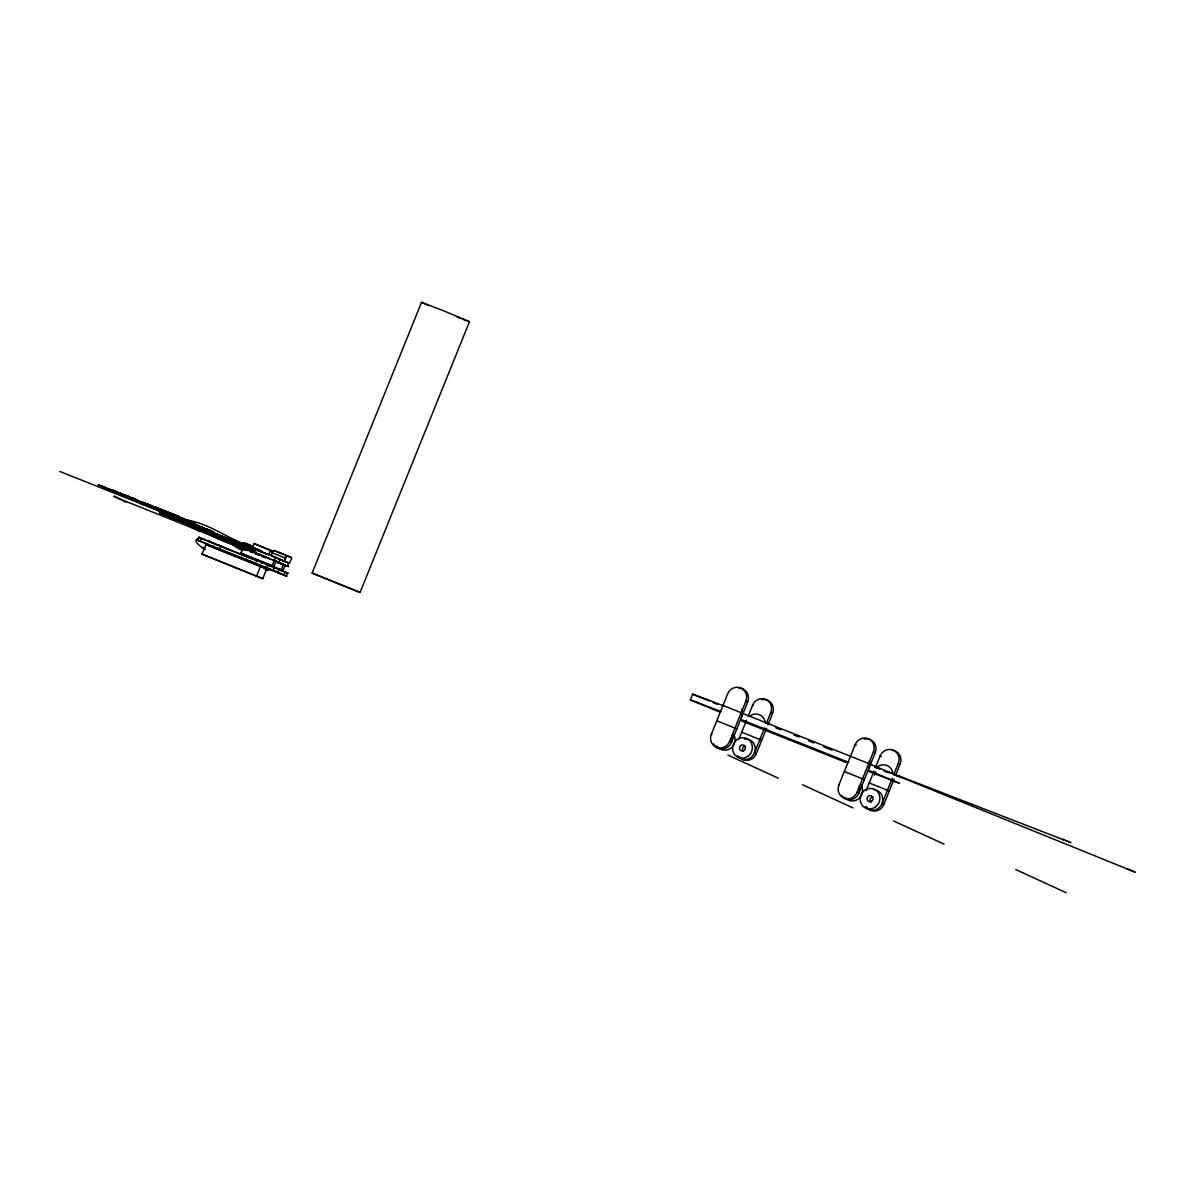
<?xml version="1.0" encoding="UTF-8"?>
<svg xmlns="http://www.w3.org/2000/svg" width="1195" height="1195" viewBox="0 0 1195 1195"><rect width="100%" height="100%" fill="white"/><g stroke="black" fill="none" stroke-linecap="round" stroke-linejoin="round"><path stroke-width="1.5" d="M243.302 550.372C238.044 549.849 231.307 543.247 234.175 544.741M267.292 566.012L267.471 564.473M271.803 553.763L272.535 551.941M285.217 559.096L285.949 557.288M312.104 573.107L421.521 302.305L444.465 311.148L469.486 321.679L360.068 592.481L312.104 573.107L360.083 592.451M421.521 302.305L428.751 305.561M469.471 321.709L462.704 319.259M113.809 496.567L224.929 540.962M125.953 502.139L114.048 495.985M186.928 524.978L198.833 531.133M208.826 544.726L197.698 540.304L198.938 537.227L288.129 573.271L278.405 569.432M200.133 541.201L201.372 538.123M202.015 554.121L205.898 544.532L260.555 566.266L266.634 569.059L262.751 578.664L202.015 554.121L262.751 578.664M242.152 544.487L211.903 532.268L210.664 535.345L245.274 549.566L217.609 538.467M237.984 546.22L239.224 543.142M245.124 545.547L241.748 543.994L240.688 547.146L247.111 550.103M252.025 546.1L243.496 542.635L242.719 544.547L251.249 548.027L252.025 546.1L246.857 544.054L252.578 546.354L248.142 544.532L247.38 546.235M242.69 553.853L240.942 553.046L244.228 544.92L241.987 544.054M254.176 543.635L252.309 548.251L268.711 554.764L270.578 550.163L254.176 543.635L272.938 551.552M256.671 575.87L260.555 566.266M287.532 562.8L288.787 563.248L275.552 557.378L272.266 565.504L274.013 566.31L275.985 561.426L274.238 560.619M273.013 570.194L274.252 567.117M280.123 559.275L278.883 562.337L288.637 566.654L273.565 560.813L285.037 565.579L283.275 564.772L281.303 569.656L283.066 570.463L285.411 564.637M208.916 545.353L286.845 576.319L277.867 572.196L279.107 569.119M285.411 565.534L287.532 566.34L288.622 563.174M283.947 575.198L285.187 572.136M286.367 576.095L287.622 573.017M719.136 711.772L690.292 699.897L692.622 694.146L700.658 697.073A90.671 1.419 22 0 1 708.411 700.016L723.319 705.797M711.354 734.208L727.65 693.877A10.352 9.799 -65.4 0 1 740.631 687.902A10.352 9.799 -65.4 0 1 745.859 701.136L729.577 741.453A10.352 9.799 -65.4 0 1 716.582 747.443A10.352 9.799 -65.4 0 1 711.354 734.208L711.921 734.477M738.824 688.081A10.352 9.799 -65.4 0 1 747.682 701.973L731.4 742.289L729.577 741.453M738.943 738.973L746.516 720.241M748.189 716.104L752.551 705.304A10.352 9.799 -65.4 0 1 765.532 699.329A10.352 9.799 -65.4 0 1 770.775 712.564L766.398 723.363M764.561 727.919L754.478 752.88L756.301 753.716L766.563 728.323M767.937 724.917L772.597 713.385A10.352 9.799 -65.4 0 0 761.738 699.747M838.89 784.951L855.187 744.619A10.352 9.799 -65.4 0 1 868.182 738.644A10.352 9.799 -65.4 0 1 873.411 751.879L857.114 792.195A10.352 9.799 -65.4 0 1 844.133 798.17A10.352 9.799 -65.4 0 1 838.89 784.951L839.458 785.22M864.388 739.063A10.352 9.799 -65.4 0 1 875.233 752.701L858.936 793.032L857.114 792.195M866.181 790.493L874.053 770.984M875.442 767.563L880.088 756.047A10.352 9.799 -65.4 0 1 893.083 750.072A10.352 9.799 -65.4 0 1 898.311 763.291L893.651 774.823M874.501 775.226L875.875 771.821M892.277 778.229L882.015 803.623L883.837 804.459L894.099 779.065M895.772 774.928L900.134 764.128A10.352 9.799 -65.4 0 0 892.247 750.281M200.162 537.675C190.349 539.498 200.401 546.862 204.599 548.774M173.35 520.004C199.879 516.613 222.599 536.167 246.424 544.92M204.689 547.922L202 547.594L205.107 549.521M208.542 529.818L211.381 531.073L172.289 515.777L174.425 516.554M184.06 519.915L181.461 518.869L191.633 523.096L190.647 522.872M134.826 499.361C139.77 501.273 132.107 497.927 134.318 499.017M134.856 499.749L128.358 497.165L134.691 499.032M190.991 522.977L195.457 524.381M265.066 569.836L268.337 570.299L267.292 567.252M109.85 489.427L114.391 491.354M125.774 497.015L126.491 497.374M188.601 520.856L171.438 514.089L184.807 519.526M170.96 517.286L166.702 515.553L171.005 517.495M1127.049 868.884L1135.235 872.201L894.263 774.539M234.384 542.709C240.15 544.98 228.932 540.319 234.429 542.455M184.493 519.168L179.25 517.33L188.362 521.005L186.345 520.213L187.824 520.766L187.122 520.482M111.867 490.234L118.111 493.087L115.079 491.578L116.841 492.624M115.377 491.757L113.181 491.055L190.841 522.036L186.868 520.139M122.084 494.043L128.433 496.821L113.869 491.13M130.509 497.882L129.672 497.478L130.942 498.166M177.398 517.301C181.341 518.735 176.785 516.3 179.265 517.301M172.872 515.986L173.783 516.3M191.305 522.992L191.962 523.096M215.877 535.151L216.698 535.48L211.321 533.807L215.429 535.539M145.342 503.872L147.373 504.708L144.296 503.424L147.493 504.723L139.74 501.422M143.669 503.2C136.469 500.078 151.75 506.516 142.608 502.527M157.725 509.428L155.275 508.472L188.676 522.334L178.638 518.286L182.596 519.661L181.804 519.347M181.76 519.347L190.244 522.872M130.852 497.493L136.663 500.466L132.69 498.27L134.93 499.122M133.631 499.271L129.762 497.732M157.292 509.862L148.031 505.933L161.026 511.355M184.986 520.632L193.172 523.873M178.339 520.288L182.387 521.916M183.253 522.11L186.644 523.604M229.769 540.603L233.563 542.127L230.934 541.201M119.56 493.102L121.024 493.595M113.555 490.981L116.512 492.43L115.108 491.638M122.846 494.67L121.382 494.237L128.522 497.18L127.417 496.776M129.628 497.045L130.867 497.583M122.936 495.552L197.728 525.322M125.953 496.732L123.13 495.626L127.297 497.299M135.184 499.883L134.348 499.54M151.317 505.724L146.343 503.678L151.899 505.873M135.334 500.496L131.301 499.256M136.245 500.869L134.169 500.033L143.579 503.887M143.325 503.678L134.915 500.436L136.529 501.078M149.42 504.992L150.376 505.365M140.846 502.781L142.504 503.424L135.513 500.66M141.339 502.901L142.429 503.394M141.473 503.02L140.457 502.632M142.369 503.304C138.202 501.795 149.778 506.202 143.086 503.678M158.203 510.22L139.636 502.751L154.827 508.861L144.655 504.17L145.954 504.783M145.715 504.693L142.832 503.468M172.08 513.94L162.012 509.892L173.932 514.672M144.266 504.604L148.733 506.097M159.368 509.503L161.654 510.325L155.604 507.92L158.98 509.309L156.231 508.189L157.142 508.532M148.06 505.918L147.254 505.829L155.813 509.16M151.033 507.128L154.738 508.756L153.513 508.353M162.759 510.758L173.23 516.18M172.916 514.328L174.47 514.866L168.047 512.371L180.087 518.271L178.13 517.554L178.981 517.838M165.119 511.789L166.822 512.461M172.498 514.492L168.405 513.103L176.158 516.778M178.787 516.628L177.637 516.225M157.277 509.787L167.225 513.76M170.601 513.88L174.739 516.165M171.453 514.298L163.103 512.087L165.298 513.014M168.331 514.194L171.916 515.553M181.52 519.317L178.802 517.853L185.763 521.169L183.552 520.079M180.535 519.018L181.804 519.422L178.458 518.062L184.463 520.467L177.054 517.465L179.937 518.6M184.642 520.124L183.223 519.616M193.381 524.157L186.674 521.05L197.728 525.89M183.029 520.109L190.483 522.559M188.347 521.573C184.732 520.213 191.215 522.678 188.81 521.991M195.756 525.173L197.937 525.964L186.48 520.841M202.896 527.921L207.84 529.579M117.528 492.28L113.42 491.16L116.273 492.25M235.669 543.232L188.78 524.665M187.107 523.813L191.678 525.695M117.693 492.937L117.319 492.788M191.125 523.052L199.296 526.547L196.787 525.486M183.313 522.245L174.769 518.72M184.09 522.648L181.954 521.871M202.343 531.865L204.3 532.522M235.146 542.814L234.175 542.396M168.704 514.298L173.23 516.18M117.767 492.773L111.284 489.726L114.81 491.16L113.002 490.413M111.583 489.845L115.616 491.533M115.497 491.474L120.785 493.505M129.687 497.314L124.728 495.088L129.15 497.359L124.877 495.327L126.446 496.388L124.982 496.403M126.655 496.478L126.058 496.239M125.131 496.388L123.01 495.552M134.856 500.332L133.153 499.659L210.26 530.953L204.987 528.773L207.153 529.684M151.108 505.649L150.107 505.261L156.515 507.994M160.384 509.249L162.639 510.429M164.91 511.714L160.757 509.458L164.91 511.146M141.787 503.14L140.248 502.542M162.102 510.026L163.984 510.773M160.175 509.817L163.999 511.34M159.503 508.921L157.725 508.248L163.715 510.833L160.429 509.921M169.197 512.834L168.809 512.7M169.481 512.954L172.842 514.268M140.876 503.304L140.173 503.02L144.087 504.544M148.628 506.426L143.445 504.29M155.455 508.487L149.42 506.695M186.629 520.258L167.39 512.102M150.899 507.278L147.926 506.127M175.247 515.807L173.529 515.135M170.332 513.835L166.314 512.849L167.166 513.208M185.001 519.661L183.896 519.227L185.688 519.944M161.131 511.326L165.104 512.969M167.076 513.745L165.507 513.073M171.677 514.373C170.183 515.15 175.038 515.717 178.473 518.033M140.92 501.855L178.608 516.897L175.665 516.524L177.159 517.091M180.012 518.286C176.427 516.823 184.06 519.87 181.924 519.631M181.924 518.212L184.598 519.511L180.266 518.361L182.88 519.855M177.129 517.495L180.027 518.824L178.413 517.674M190.841 522.827L188.72 521.886L189.467 522.215M182.641 519.885L184.075 520.288M187.331 521.827L183.328 520.213M189.781 522.753L195.741 524.56L192.111 523.126L193.381 523.589M194.083 523.903L194.875 524.157M188.466 522.2L192.305 523.739M198.176 525.546L195.875 524.575M165.388 515L167.36 515.837M196.413 525.337L206.093 529.221M204.928 528.743L200.835 527.129L208.035 529.773M204.464 528.563L203.748 528.324M203.24 530.326L192.843 526.308L204.45 531.148L203.613 530.834M185.15 522.902L192.425 526.188L189.273 525.098L190.363 525.546M208.288 532.074L212.083 533.612L211.067 533.194M224.107 538.96L225.96 539.154M233.294 542.381L232.413 541.634L235.221 543.396L233.623 542.157L234.519 543.068M242.421 546.279L244.452 547.056L240.314 545.084L249.113 548.908M143.37 502.483L145.611 503.468L143.983 502.736M145.252 503.334L144.401 502.99M156.201 507.576L155.455 507.292L156.59 507.741M170.721 514.552C171.826 516.285 168.614 513.925 173.499 516.21M226.945 539.961L234.489 542.844L228.14 539.976L229.589 540.573M125.012 495.193L125.52 495.387M139.935 501.497L132.301 498.181C134.975 499.809 125.774 495.283 130.27 497.927M155.455 507.292L161.176 509.847M155.679 507.367L157.157 508.189M255.79 553.868L259.3 555.092M690.292 699.897L698.328 702.839A90.671 1.419 22 0 1 706.081 705.782L720.988 711.563M255.745 554.062L259.016 555.212M113.824 490.772L116.647 492.235M130.076 497.254L132.66 498.345M133.78 498.688L134.452 499.032M198.221 528.638C194.979 526.144 202.06 530.49 199.266 528.504M142.922 502.751L144.924 503.618L134.99 499.241L137.544 500.212L136.768 500.332M201.163 526.935C194.949 524.321 203.628 528.489 201.462 527.398M190.752 523.111L192.156 523.111L189.154 522.439L190.229 522.947M119.605 493.057L117.663 492.325M123.264 495.656L125.893 496.044M164.537 510.982L170.123 514.388M169.69 513.043L167.718 512.76L169.257 513.372M154.543 508.129L153.707 507.815L155.753 508.712M166.986 512.506L163.088 510.952M150.794 507.038L151.571 507.382M155.425 508.577L154.304 508.069L157.501 509.951M169.526 514.104L172.409 515.254M174.709 516.225L173.365 515.687M175.082 516.374C173.574 515.702 178.055 517.465 174.171 516.016M179.758 518.152L181.55 519.481L180.998 518.077M179.34 518.062L178.473 517.734M178.025 518.047L180.46 518.988M179.34 518.63L178.473 518.286M182.402 519.661L180.34 518.959L181.102 519.242M195.338 524.321L192.156 523.081M200.626 527.1L197.205 525.74M198.116 526.099L198.579 526.188M202.806 527.936L204.181 528.504L203.314 528.07M190.289 525.531L188.601 524.635L189.393 525.188M213.845 534.912L212.919 533.896L215.1 535.42M225.885 539.124L225.093 538.751M124.773 495.088L128.253 496.747M144.953 503.2L144.505 502.946M898.73 776.541L901.837 777.527L870.811 764.471M146.208 505.156L147.373 505.724M155.156 508.965L154.185 508.458L155.559 508.98M154.095 508.368L156.874 509.653M175.934 517.062L178.04 517.853M255.147 549.297L256.656 549.909L255.192 549.341M261.257 551.731C257.791 550.581 264.528 552.209 261.182 551.089L247.619 545.413L248.679 545.801M269.024 554.824L270.249 555.331M229.186 540.394L229.978 541.201M280.108 559.633L289.429 563.278L291.804 557.931L274.238 550.387L278.405 552.747M216.907 537.645L213.875 536.689L219.551 538.99L218.521 538.616M217.938 538.587L219.402 538.915L215.847 537.287M244.676 548.714L245.931 549.237M258.583 554.241L259.868 554.749M237.163 546.235L239.478 547.235L235.281 544.412L264.692 556.691M278.48 562.726L277.061 562.158L277.837 562.486M287.383 566.251L286.546 565.967M217.609 544.651L219.103 545.264L217.699 544.696M242.316 554.45L243.855 555.077L242.406 554.51M270.085 565.504L271.623 566.131L270.145 565.534M216.37 547.728L217.863 548.341L216.414 547.758M254.968 563.054L256.492 563.682L255.013 563.084M254.968 563.607L256.492 564.234L255.013 563.652M278.106 572.823L279.615 573.436L278.196 572.868M114.914 491.175L114.182 490.936L115.093 491.264M117.364 492.191L116.901 492.026M135.797 499.764L128.194 496.508L129.224 497.389M113.958 491.205L115.332 491.698M142.997 502.393L141.891 501.93M147.777 504.23C144.864 503.14 150.57 505.365 147.149 504.051M122.353 494.177L121.113 494.147L124.265 494.894M142.399 502.468L144.55 503.513M155.081 507.397L155.664 507.576M159.338 509.1L161.848 509.817M171.139 513.611L170.019 513.148L171.423 513.671M161.026 510.131L162.475 510.116M169.63 512.939L170.78 513.462M171.094 514.104L170.138 513.76M173.35 514.866L174.261 515.224M140.263 502.99L141.966 503.737L140.487 503.14M157.576 509.384L158.651 509.862L156.336 508.921M166.165 512.177L163.775 511.266L164.596 511.594M166.478 512.222L168.405 513.611L167.584 512.715M169.137 513.969L168.241 513.596L168.988 513.955M171.453 514.926L173.394 514.806M177.711 516.165L178.936 516.718L176.472 515.747M182.028 518.481L175.202 515.553M140.965 503.274L139.92 502.886L140.935 503.334M156.724 509.608L161.534 511.505M169.944 514.851L168.913 514.373L170.571 515.105M158.308 510.175L159.816 510.818M175.187 516.33L175.665 516.554M183.089 519.9C184.388 520.796 185.479 521.02 185.21 519.72M189.407 522.23L190.169 522.559M157.77 510.041L159.189 510.519M197.294 525.143L196.279 525.337M190.05 522.424L190.154 522.917M193.5 524.276L192.47 523.858L195.741 525.098M165.881 515.224L167.883 515.971M166.792 515.911L167.688 516.24L159.443 512.924L167.285 515.792M184.896 523.365L183.388 522.753M187.555 523.948L192.275 525.934M189.602 525.038L191.499 525.77M195.95 527.592C189.288 524.829 206.989 532.238 202.388 530.326M197.758 528.474L197.563 528.369M208.318 532.089L210.888 533.179M201.731 530.042L201.776 529.729M218.551 536.167L221.344 537.302L218.61 536.152M211.993 534.135L213.621 534.733M230.276 541.454L218.252 536.645L225.243 538.885M222.136 537.944L221.03 537.526L227.304 540.035M231.233 541.35L230.202 540.947L232.054 541.574M237.013 544.113L239.851 545.234L236.057 543.128L255.879 551.343L250.054 549.088M231.95 542.082L234.071 542.874M238.806 544.815L238.388 544.651M148.882 506.336C144.744 504.499 145.342 504.843 149.255 506.575C147.269 505.44 149.524 506.859 148.135 506.157M217.953 538.004L227.901 541.903M187.974 521.901L188.69 522.29M261.108 551.149L260.062 550.746M164.283 510.818L162.102 510.594M160.862 510.011L161.758 510.026M171.512 514.089L172.304 514.403M178.07 517.54C181.55 519.108 174.47 516.808 177.95 517.823M187.988 521.632C190.124 521.976 184.015 520.632 190.588 523.066M217.236 536.047L219.686 536.973M223.241 538.034C221.613 537.347 225.213 538.811 223.764 538.258M232.413 544.039C236.894 546.787 230.486 542.829 233.787 544.905M160.459 509.279L161.385 509.892M165.074 511.116L166.404 511.729M125.176 496.478L127.611 497.478M147.314 504.678L146.343 504.23M163.775 510.698C166.389 511.535 161.43 509.892 163.61 510.818M156.216 508.159L157.994 508.368M139.83 502.333L137.081 501.228M145.805 504.753L143.953 503.961L145.372 504.514M144.58 504.708C148.852 506.456 141.832 503.633 144.222 504.663M150.256 506.889L149.539 506.441L150.301 506.844M157.845 509.488L157.277 509.249M170.541 514.567L169.436 514.134M161.967 511.654L164.208 512.61L163.088 512.072M182.925 518.809L185.419 520.452M194.621 524.68L191.902 523.574M220.044 535.913L215.115 533.627L216.758 534.24M189.975 525.143L191.275 525.725M214.189 536.854L216.549 537.72M227.588 542.5L226.841 542.142L247.29 550.656M229.096 543.083L230.217 543.546L227.827 542.605M243.033 548.595L240.718 547.683L243.138 548.714M198.818 537.108L206.033 540.484M115.497 491.742L116.677 491.877M129.463 497.15L126.954 496.582M125.251 495.94L124.803 495.761M157.053 508.159L158.95 508.697M163.581 510.564L163.028 510.892M158.905 508.951L158.397 508.487M129.105 498.36L127.372 497.598L132.525 499.54L133.048 498.509M135.991 500.78L139.158 502.049M156.47 508.263L157.038 508.487M173.141 514.418L173.514 514.567M174.978 515.06L174.44 514.911M155.544 508.637L156.455 508.891M167.718 513.417L165.821 512.61L167.838 513.462M169.048 514.507L169.541 514.627M176.606 517.301L178.249 517.943M180.296 518.391L180.833 519.198M162.326 511.804L163.132 512.117M168.839 514.343L170.243 514.881L169.376 514.642M189.228 521.916L190.229 522.379M194.979 524.769L193.545 524.261L195.188 524.889M202.299 527.757L201.611 527.503M178.13 520.198L184.732 522.798M189.661 525.083L190.797 525.501M194.083 527.025L194.979 527.234M197.563 528.235L196.264 527.294L197.997 528.399M213.113 533.971L213.143 534.598M225.183 539.214L226.512 539.692M209.962 534.882L214.174 536.525M228.514 542.186L221.897 539.752M214.174 536.674L212.471 536.002M232.681 544.218L233.264 544.771M895.428 775.301L897.206 775.973M219.507 536.899L222.838 538.467M223.779 538.587L229.291 540.439M233.055 542.142L229.888 540.663M238.373 546.757L236.954 546.235M1063.595 839.697L1062.669 839.353L1066.821 841.116M128.821 496.717L128.059 496.463L128.567 497.12M132.779 498.33L131.868 497.971L133.168 498.942M149.584 505.022L148.538 504.634M145.79 504.036L144.939 503.707M175.814 515.418L176.98 515.956M125.819 495.746L124.519 496.179L127.835 497.553L123.414 495.118L125.102 495.88M174.858 515.075C178.638 516.613 172.603 514.104 175.441 515.239M125.161 496.791C122.338 495.566 116.766 493.52 124.205 496.433M133.183 499.63L133.885 499.928M137.201 501.243L138.351 501.781M186.614 520.318L188.601 520.751M145.088 504.469L146.014 505.306M152.601 507.785L151.87 507.427L153.109 507.935M166.732 512.969L166.404 512.864M177.398 517.868L175.351 516.972L177.891 517.465M247.32 544.203L243.496 542.635M193.5 523.709L192.47 523.29M198.818 528.369L197.967 528.563M213.188 534.001L214.323 534.479M245.423 547.19L242.152 546.115L243.377 546.623M137.38 500.376L135.154 499.301L136.379 499.794M123.339 495.074L124.907 496.373L124.116 496.239M158.278 508.697C161.594 509.981 151.287 505.739 154.947 507.098M158.83 509.204L160.085 509.787L159.01 509.279M152.138 507.546L151.212 507.173L152.721 507.83M187.54 521.737L186.241 520.198M169.227 516.927L177.652 519.944L176.711 519.571M224.242 539.02L223.435 538.153L224.406 538.855M237.671 544.382L239.971 544.621L238.701 544.203M226.587 539.781L225.586 539.348M232.427 544.352L237.775 546.235L236.356 545.712M1063.998 839.966L888.184 771.761M134.542 498.972L131.465 498.375M116.064 491.996L121.531 494.177M161.071 509.802L161.056 509.593M175.232 515.224L175.77 515.448M123.354 495.686L123.682 495.895M137.664 501.482L136.32 500.989L137.037 501.273M183.881 519.153L185.374 519.81M187.69 521.453L186.554 521.468L187.391 521.214M157.471 509.936L156.963 509.727M180.311 518.854L181.506 519.452M176.068 517.241L175.038 516.852M184.926 520.796L185.852 521.199M219.97 535.629L220.791 535.913L219.058 535.27M241.539 547.429L240.553 547.071L242.988 547.997M277.165 562.188L278.017 562.531M197.817 540.274L277.867 572.196M1063.789 839.771L1070.854 842.669L1066.672 840.907M112.196 490.084L113.241 490.592L112.016 490.084M166.986 511.908L168.689 513.223M116.99 492.654L116.273 492.071M124.534 495.641L122.234 494.103M160.847 509.428L161.654 509.757M160.847 509.996L161.773 510.37M124.429 496.373L121.218 494.849L122.816 495.447M137.918 501.527L136.469 500.989M140.323 502.497L141.637 503.603M164.671 512.76L163.715 512.401M154.648 508.771L155.245 508.801M162.012 511.729L159.771 510.743M176.696 517.345L175.112 516.897M208.154 529.669L205.764 528.788L206.571 529.46M167.136 513.79L165.866 513.267M195.547 525.053L194.725 524.724M188.661 522.349L187.734 521.976M207.168 529.714L206.362 529.385M255.297 548.55L257.254 549.267L254.729 548.206M248.351 548.341L250.054 548.893L247.619 547.997L248.62 548.684M220.224 539.005L220.881 539.348M236.849 545.906L237.372 546.04M222.643 540.469L225.601 541.708L224.809 541.425M114.182 490.936L116.109 492.28M115.452 491.981L115.079 491.832M126.924 496L128.343 496.522L127.536 496.194M142.608 503.468L141.787 502.303L143.325 502.976M163.058 510.594L166.807 511.863M183.791 518.944L182.133 518.286M187.301 520.243L186.315 519.87L188.018 520.617M186.51 520.243L187.824 520.542M141.473 503.498L140.681 503.244M170.706 515.135L171.617 515.568L169.331 514.089M185.957 523.246L184.896 522.872M216.653 535.898L215.638 535.016M219.282 536.794L218.685 536.241L220.881 537.526M188.541 524.605L187.69 524.486M247.171 548.161L247.679 548.371M263.333 556.123L264.289 557.064L263.841 556.347M223.988 541.006L223.181 540.678M233.085 544.308L245.916 549.999M237.327 546.354L236.7 545.846L237.939 546.608M228.066 542.694L228.409 542.814M460.941 318.572L457.102 317.078M125.669 495.447L126.162 496.298L124.355 495.432L128.388 497.045M131.928 497.971L133.676 499.898M125.893 496.761L128.194 498.061M173.2 515.568L174.365 516.539M197.309 525.785L198.31 526.173L197.235 525.68M146.641 505.067L183.328 519.915M247.096 546.1L246.842 546.025M189.318 525.098L187.331 523.873M225.033 539.154L226.154 539.796L222.3 538.019M220.448 539.677L219.686 539.333M268.024 557.99L268.995 558.379M256.641 560.141L257.732 560.604L256.776 560.201M261.272 561.979L261.929 562.277M125.102 495.447L125.938 496.209M133.093 498.808L131.286 497.732L132.272 498.106M157.785 508.248L153.767 506.68L155.096 507.158M156.007 507.502L156.918 508.443L156.186 508.204M138.127 501.616L136.364 500.944M259.823 550.656L260.794 550.955L248.963 545.995M213.8 534.807L215.175 535.45M192.948 526.592L193.904 526.92L192.216 526.293M207.616 532.402L207.422 532.328M225.78 539.423L226.438 539.722M229.126 540.962L228.798 540.797M221.523 539.393L220.806 539.184M218.087 538.646L219.238 539.139M236.685 546.055L235.056 545.084M150.032 505.141L149.33 504.917M145.7 505.156L142.847 504.126M175.456 516.852L176.472 517.405M171.736 515.463L173.036 515.986M254.49 548.236L253.788 547.937M201.372 527.114L204.091 528.175L201.208 527.354M173.215 518.481L174.978 519.138L173.394 518.421M221.508 537.616L220.761 537.317L221.747 537.855M196.01 527.592L197.22 527.712M206.735 533.582L218.909 538.691M226.184 541.454L224.197 540.528M272.789 559.887L273.491 560.171M222.987 540.603L222.031 539.811M242.929 548.624L238.925 545.966M286.008 565.758L285.097 565.399M266.664 564.145L266.186 563.95M261.137 562.501L262.362 563.009L261.093 562.501M168.689 512.655L167.718 512.834M111.673 490.264L107.923 488.68L113.689 491.085M117.005 492.385L116.214 492.355M173.32 515.06L172.409 514.657M176.188 516.718L176.92 517.077M200.372 526.935L202 527.563M201.044 527.234L199.789 526.472M251.607 547.922L251.577 547.878M234.982 541.484L233.279 540.842L235.968 541.992M237.282 542.515L239.015 543.172L235.221 541.589M177.248 519.84L250.143 549.386C255.521 551.522 245.991 547.594 250.158 548.968M223.644 538.183L224.331 538.796M237.865 543.815L237.133 543.561M217.356 536.077L218.461 536.54M188.9 524.963L189.154 525.023M216.265 537.616L218.356 538.751M232.338 544.322L231.486 544.009L232.876 544.621M252.668 558.588L251.876 558.244L252.623 558.558M722.99 705.409L743.036 713.49M741.856 713.146L870.572 764.232M775.824 727.815L780.783 729.786M793.988 735.044L798.947 737.016M808.851 740.96L813.81 742.917M823.714 746.86L831.974 750.146M874.65 767.13L879.864 769.207M883.717 770.865L888.692 772.836M740.646 719.36L848.868 762.41M846.165 762.485L741.617 720.884M867.63 771.014L899.491 783.337L868.481 770.237M716.776 720.764L736.822 728.86M844.327 771.507L864.373 779.588M741.692 732.191L761.723 740.273M869.228 782.934L889.274 791.015M277.882 552.06L291.296 557.408M272.161 552.852L285.575 558.184M172.14 513.999L173.559 515.717M176.382 516.27L98.095 484.752L105.1 487.485L100.813 485.887L103.367 486.843M124.295 495.313L120.247 494.76L123.832 496.269M127.865 496.881L127.163 496.074L128.238 496.508M131.151 498.912L134.557 500.361L128.806 497.882M259.031 550.342L257.582 549.76M59.75 471.428L275.552 557.378M271.907 556.153L289.085 563.218M241.39 544.442L211.903 532.268M198.788 530.326L216.489 537.466M217.774 538.318L216.788 537.63M233.787 544.576L235.34 545.204M242.914 548.161L278.883 562.337L277.688 561.829M274.566 560.56L283.17 564.145M249.606 550.94L252.907 552.254M256.208 553.554L259.494 554.868M267.74 558.155L271.041 559.469M262.019 556.228L265.32 557.542M261.854 556.258L265.245 557.707M240.942 553.046L274.013 566.31M283.066 570.463L249.994 557.199L251.742 557.99M212.307 543.142L210.962 542.605M213.995 543.815L251.294 558.648M254.669 559.992L258.06 561.336M266.545 564.712L269.936 566.057M266.634 569.059L205.898 544.532M153.557 506.531L154.752 507.024M132.272 498.629L133.287 499.137M176.77 516.404L177.353 517.211M177.771 517.42L176.815 517.435M186.614 520.9L185.822 520.004M129.284 498.345L131.106 499.077M188.915 521.961L188.302 521.737M251.413 547.011L252.892 547.609M218.819 535.166L218.043 534.852M237.043 542.425L236.251 542.097M234.31 541.574L234.429 541.649M238.119 543.919L163.132 514.074L166.658 515.702M168.241 516.195L169.376 516.987L168.794 516.419M171.199 517.569L173.275 518.376M174.545 518.809L173.394 518.451M209.349 532.537L209.976 532.716M221.493 537.69L220.911 537.377M206.884 532.074L204.868 531.267M223.764 538.826L224.809 538.631M177.278 520.408L176.009 519.198M219.208 537.018L218.506 536.749L219.611 537.182M232.831 541.873L233.219 541.992M233.906 542.903L233.085 542.53M211.978 535.793L212.157 535.793M213.92 543.172L214.234 543.307M247.529 556.511L247.843 556.646M266.41 564.07L265.544 563.711L266.336 564.04M234.369 555.436L234.25 555.391M187.944 520.437L194.531 523.201L188.123 520.706M104.264 487.351L109.671 489.442M158.801 509.294L157.486 508.756M104.548 487.276L103.487 487.052M134.706 500.257L127.835 497.837M257.612 549.805L254.311 548.415L255.715 548.998M248.47 546.877L250.98 547.908M212.68 534.419L211.664 534.031M233.772 544.98L226.886 541.514M260.241 565.145L260.57 565.28M238.746 557.154L238.94 557.258M260.241 565.713L260.57 565.832M274.357 571.359L274.208 571.27M123.832 495.283L117.08 492.504M181.73 518.122L182.641 519.332L181.7 519.571M207.557 529.624L213.965 532.119L208.453 529.938M153.244 508.054L152.377 507.696M176.427 520.064L169.6 516.718M184.149 523.096L184.583 523.216M235.49 552.314L235.355 552.269M128.761 497.329L127.895 496.358M251.786 547.22L254.176 548.191M256.85 549.297L258.942 550.148M139.337 502.199L139.367 501.288M256.492 549.312L255.386 548.893M217.759 534.748L216.892 534.389M250.442 549.043L253.385 550.253L250.965 549.312M246.992 548.012L247.843 548.356M252.787 552.553L250.397 551.567M242.615 548.505L242.122 548.296M252.713 552.523L250.666 551.687M233.085 544.681L233.876 544.711M219.193 539.154L219.462 539.199M123.339 494.506L122.353 494.506M125.4 495.611L125.983 495.97M159.682 509.234L160.727 509.623M189.333 522.125L187.899 521.617M250.935 546.787L249.83 546.339L251.816 547.325M148.568 505.739L152.198 507.352M169.078 516.524L173.335 518.764M713.191 702.645L717.299 704.318M156.037 507.755L155.843 507.681M195.592 524.53L196.204 525.247M179.116 518.346L181.789 519.377M169.212 516.584L170.153 517.226M276.179 561.202L277.419 561.71M706.663 699.956L709.203 701.002M140.637 501.736L141.503 502.109M142.429 503.887L143.236 503.707M246.797 548.012L245.348 547.385M209.439 541.977L207.437 541.126M705.379 699.433L692.622 694.146M158.502 509.07L160.07 509.354M166.822 511.893L163.371 511.042M146.656 503.827L148.314 504.529M132.645 498.733L133.676 499.166M156.904 509.13L157.352 509.264M178.593 516.912L177.263 516.001M167.778 512.789L168.764 513.805M141.712 502.273L142.758 502.662M178.892 517.032L180.46 517.883M155.38 509.085L154.902 508.891M188.69 524.471L187.734 524.067M143.953 502.707L145.028 503.663M176.009 515.523L178.264 516.808M137.589 500.466L136.185 499.898M185.15 520.915L186.047 521.289M161.698 510.414L159.025 509.294M185.942 520.676L185.12 520.348M175.56 516.539L176.696 516.972L175.202 515.792M187.63 521.856L188.616 522.26M254.191 548.4L252.877 547.818M154.289 506.829L155.41 507.502M137.171 500.302L135.871 499.749M142.788 504.036L143.878 504.454M246.215 548.759L268.546 558.214M199.012 526.159L200.177 526.89L198.714 526.308M204.27 528.534L203.434 528.16M133.063 498.405L133.945 498.763M173.663 514.567L172.722 514.194L173.35 515M172.722 514.761L173.663 515.135M176.442 519.511L171.273 517.33M199.162 526.502L199.879 526.741L198.594 525.964M147.164 505.634L146.163 505.201M873.411 751.879L875.233 752.701M898.311 763.291L900.134 764.128M855.187 744.619L856.217 745.097M880.088 756.047L881.342 756.629M745.859 701.136L747.682 701.973M770.775 712.564L772.597 713.385M752.551 705.304L753.462 705.722M1015.75 869.572L1066.164 892.695M844.133 798.17L845.955 799.007M869.034 809.598L870.856 810.434M893.666 821.01L944.08 844.133M802.562 784.771L852.976 807.895M716.582 747.443L718.404 748.279M741.483 758.855L743.305 759.691M727.86 755.046L778.274 778.169M270.578 550.163L273.491 551.492M136.305 500.227L140.457 501.975M190.797 525.098L195.472 527.578M221.463 546.22L220.731 545.876L219.492 548.953L220.224 549.282M226.587 539.333L229.918 540.872M271.355 555.018A2.719 0.881 -68.3 0 1 271.698 553.748M284.768 560.365A2.719 0.881 -68.3 0 1 285.112 559.096M272.46 551.866A2.719 0.881 -68.3 0 1 273.087 550.731M285.874 557.199A2.719 0.881 -68.3 0 1 286.501 556.078M874.068 789.761A10.352 9.799 -65.4 0 1 881.611 804.519A10.352 9.799 -65.4 0 1 865.285 806.864M871.021 802.457A3.107 2.943 -65.4 0 1 873.052 796.916M859.25 785.862A10.352 9.799 -65.4 0 1 841.489 795.302M860.908 784.622A10.352 9.799 -65.4 0 1 858.578 798.753A10.352 9.799 -65.4 0 1 844.94 797.423M731.908 735.821A10.352 9.799 -65.4 0 1 713.534 743.843M733.745 734.477A10.352 9.799 -65.4 0 1 730.444 748.443A10.352 9.799 -65.4 0 1 716.985 746.113M744.41 739.093A10.352 9.799 -65.4 0 1 754.433 752.999A10.352 9.799 -65.4 0 1 737.449 755.763M742.902 751.102A3.107 2.943 -65.4 0 1 745.082 746.218M741.483 709.307A10.352 9.799 -65.4 0 1 741.483 717.329M749.399 716.432A10.352 9.799 -65.4 0 1 765.353 723.498M756.301 753.716A10.352 9.799 -65.4 0 1 739.556 756.958M869.288 760.737A10.352 9.799 -65.4 0 1 869.019 768.071M876.398 767.683A10.352 9.799 -65.4 0 1 892.844 773.494M883.837 804.459A10.352 9.799 -65.4 0 1 866.495 806.894M117.543 493.669L120.322 494.894L117.543 493.669M161.982 513.925L165.821 515.389L162.027 513.94M165.493 511.296L166.404 511.639L165.358 511.221M174.754 514.985L175.785 515.433L174.799 515M182.387 522.305L183.253 522.693L182.462 522.334M240.718 545.517L241.883 546.025L240.763 545.547M264.439 553.001L265.932 553.614L264.483 553.016M273.685 556.676L275.194 557.288L273.73 556.691M209.155 541.29L210.604 541.888L209.185 541.305M256.238 560.56L257.478 561.053L256.238 560.56M279.376 569.761L280.87 570.373L279.376 569.761M212.157 546.04L213.606 546.653L212.157 546.04M241.106 557.542L242.615 558.155L241.106 557.542M245.737 559.38L247.231 559.992L245.782 559.394M250.367 561.217L251.861 561.829L250.457 561.247M250.367 561.784L251.861 562.397L250.457 561.814M264.259 566.744L265.559 567.266L264.289 566.759M268.875 568.581L270.384 569.193L268.92 568.596M264.259 567.311L265.753 567.924L264.289 567.326M268.875 569.149L270.384 569.761L268.92 569.164M238.462 543.217L239.254 543.546L238.492 543.232M225.631 548.371L226.811 548.849L225.631 548.371M215.13 547.758L216.116 548.161L215.175 547.773M219.761 549.61L220.567 549.924L219.761 549.61M229.022 553.285L230.202 553.763L229.052 553.3M165.881 512.013L165.791 512.043M214.443 534.523L215.175 534.852L214.443 534.523M191.006 522.708L189.856 522.23L190.976 522.663M875.397 807.058A10.352 9.799 -65.4 0 0 874.546 789.357A10.352 9.799 -65.4 0 0 860.131 799.604A10.352 9.799 -65.4 0 0 875.397 807.058M871.633 801.188A3.107 2.943 -65.4 0 0 871.379 795.885A3.107 2.943 -65.4 0 0 867.047 798.962A3.107 2.943 -65.4 0 0 871.633 801.188M747.846 756.315A10.352 9.799 -65.4 0 0 746.994 738.615A10.352 9.799 -65.4 0 0 732.58 748.877A10.352 9.799 -65.4 0 0 747.846 756.315M744.082 750.445A3.107 2.943 -65.4 0 0 743.828 745.142A3.107 2.943 -65.4 0 0 739.511 748.219A3.107 2.943 -65.4 0 0 744.082 750.445"/></g></svg>
